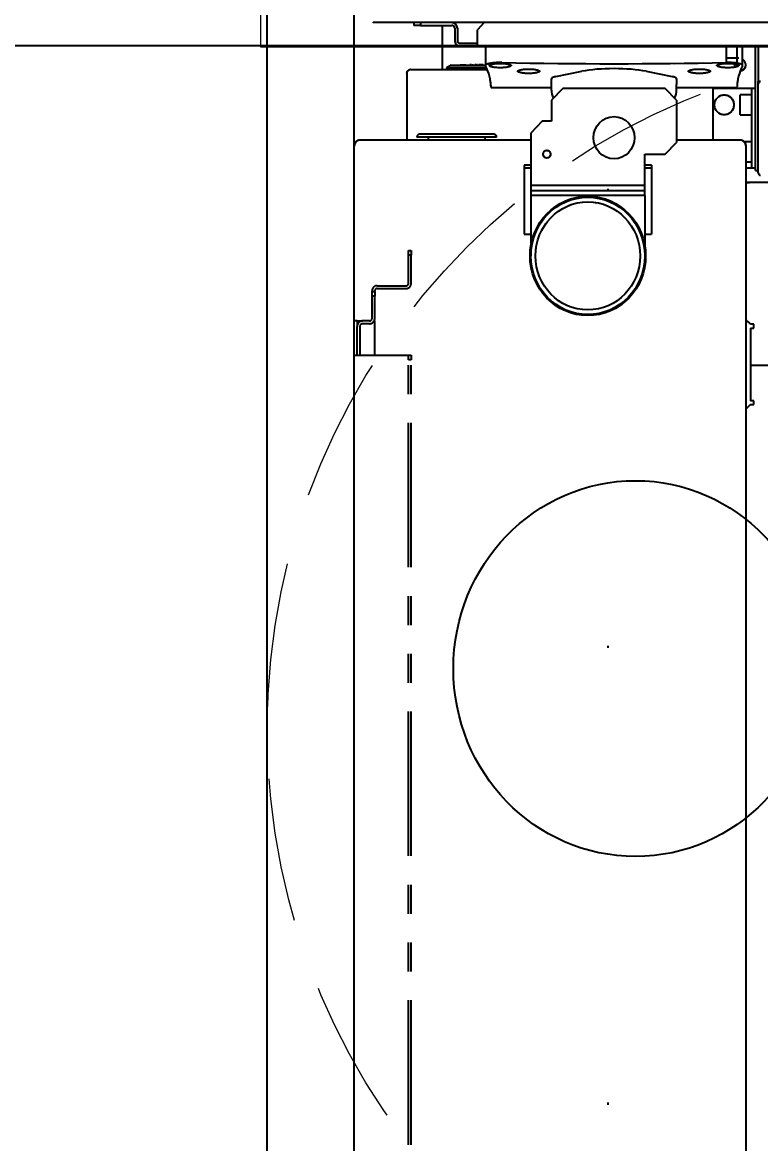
# Model space of a CAD drawing. Header units: centimetres. Extents: x 405564 to 502064, y 46284 to 60634.
# Drawn here: x 454588.97 to 454621.45, y 54214.26 to 54263.58 of the extents above; entities that cross this region are included whole.
import ezdxf
from ezdxf import colors
from ezdxf.entities.mleader import LeaderData, LeaderLine
from ezdxf.math import Vec2, Vec3
from ezdxf.xclip import XClip

# ---------------------------------------------------------------- set-up
doc = ezdxf.new("R2010")
doc.units = ezdxf.units.CM
doc.header["$XCLIPFRAME"] = 0
for name, pattern in [('3+1_3b$0$DASHED', [0.25, 0.125, -0.125]), ('ACAD_ISO07W100', [3, 0, -3]), ('DOT', [0.25, 0, -0.25]), ('HIDDEN', [9.525, 6.35, -3.175]), ('SLD-2点鎖線', [12.7, 6.35, -1.27, 1.27, -1.27, 1.27, -1.27]), ('SLD-実線', [0])]:
    doc.linetypes.add(name, pattern=pattern)
for name, color, linetype in [('---___EB_draft03_cihazlar', 8, 'Continuous'), ('0-KRCN-ASMATAVAN-130426', 8, 'Continuous'), ('AS_DOS_TERAS_UST', 8, 'ACAD_ISO07W100'), ('AS_DUV', 8, 'Continuous'), ('AS_PYZ_BINA', 8, 'Continuous')]:
    doc.layers.add(name, color=color, linetype=linetype)
for name, color, linetype, lineweight in [('0-KRCN-AYDINLATMA-130426', 8, 'Continuous', 9), ('0-KRCN-MİMARİ-220526', 8, 'Continuous', 9), ('OL_Ic', 8, 'Continuous', 9)]:
    doc.layers.add(name, color=color, linetype=linetype, lineweight=lineweight)
doc.styles.add('Normal_ITL', font='swissi.ttf')

# ---------------------------------------------------------------- blocks, each defined once
blk = doc.blocks.new('AST-OD-KD')
at = {"layer": '0-KRCN-AYDINLATMA-130426', "linetype": 'HIDDEN'}
blk.add_circle((0, 0), 30, dxfattribs=at)
blk = doc.blocks.new('50W 60x60 cm  SIVA ALTI LED ARMATÜR')
at = {"layer": '0-KRCN-AYDINLATMA-130426'}
blk.add_lwpolyline([(-3, 2.9943), (3, 2.9943), (3, -3.007), (-3, -3.007)], close=True, dxfattribs=at)
blk = doc.blocks.new('G$C27E741DA')
at = {"layer": '0-KRCN-AYDINLATMA-130426', "xscale": 10, "yscale": 10, "zscale": 10}
blk.add_blockref('50W 60x60 cm  SIVA ALTI LED ARMATÜR', (16565.39, 7158.54), dxfattribs=at)
at = {"layer": '0-KRCN-AYDINLATMA-130426'}
blk.add_blockref('AST-OD-KD', (16565.68, 7098.47), dxfattribs=at)
blk = doc.blocks.new('SMD Dizgi Makinesi')
at = {"layer": '---___EB_draft03_cihazlar', "linetype": 'SLD-実線'}
for p, q in [((275451.071, -39838.128), (275451.071, -39867.321)), ((275452.105, -39842.71), (275452.105, -39862.739)), ((275458.098, -39848.428), (275458.098, -39850.772)), ((275466.157, -39848.629), (275466.157, -39850.722)), ((275453.654, -39850.381), (275453.654, -39850.281)), ((275452.105, -39850.381), (275453.654, -39850.381)), ((275456.548, -39850.501), (275452.105, -39850.501)), ((275453.758, -39850.381), (275453.654, -39850.381)), ((275457.684, -39850.381), (275453.758, -39850.381)), ((275453.964, -39850.501), (275453.964, -39850.682)), ((275453.964, -39850.682), (275457.478, -39850.682)), ((275453.964, -39850.682), (275453.964, -39852.384)), ((275454.249, -39850.682), (275454.249, -39851.182)), ((275455.127, -39851.182), (275455.127, -39850.682)), ((275456.315, -39850.682), (275456.315, -39850.998)), ((275456.444, -39850.501), (275456.444, -39850.511)), ((275457.064, -39850.511), (275456.444, -39850.511)), ((275457.581, -39850.501), (275456.548, -39850.501)), ((275457.064, -39850.511), (275457.064, -39850.501)), ((275457.193, -39850.932), (275457.193, -39850.682)), ((275457.478, -39850.501), (275457.478, -39850.682)), ((275457.478, -39850.682), (275457.478, -39850.932)), ((275457.581, -39850.501), (275457.581, -39850.381)), ((275458.098, -39850.932), (275458.098, -39850.772)), ((275464.212, -39850.852), (275464.297, -39850.772)), ((275464.339, -39850.732), (275464.297, -39850.772)), ((275464.339, -39850.582), (275464.339, -39850.732)), ((275464.504, -39850.582), (275464.339, -39850.582)), ((275464.504, -39850.722), (275464.504, -39850.582)), ((275464.504, -39850.722), (275466.157, -39850.722)), ((275466.157, -39850.722), (275467.707, -39850.722)), ((275467.872, -39850.582), (275467.707, -39850.582)), ((275467.707, -39850.582), (275467.707, -39850.722)), ((275467.872, -39850.732), (275467.872, -39850.582)), ((275467.872, -39850.732), (275468.079, -39850.932)), ((275452.959, -39851.072), (275452.105, -39851.072)), ((275452.946, -39851.075), (275452.105, -39851.075)), ((275452.621, -39851.787), (275452.621, -39851.243)), ((275454.52, -39851.182), (275454.249, -39851.182)), ((275455.127, -39851.182), (275454.52, -39851.182)), ((275456.238, -39851.172), (275456.238, -39853.977)), ((275456.394, -39850.95), (275456.486, -39850.932)), ((275456.486, -39850.932), (275464.504, -39850.932)), ((275464.127, -39850.932), (275464.212, -39850.852)), ((275464.504, -39850.932), (275537.97, -39850.932)), ((275452.105, -39851.32), (275452.856, -39851.32)), ((275452.828, -39851.787), (275452.105, -39851.787)), ((275452.906, -39851.32), (275453.011, -39851.32)), ((275453.925, -39851.32), (275453.888, -39851.319)), ((275453.926, -39853.977), (275453.926, -39851.32)), ((275453.926, -39852.384), (275453.964, -39852.384)), ((275453.964, -39852.384), (275456.238, -39852.384)), ((275453.213, -39855.314), (275453.443, -39854.167)), ((275453.536, -39853.977), (275453.788, -39853.977)), ((275454.038, -39853.977), (275453.788, -39853.977)), ((275454.481, -39853.977), (275453.964, -39854.477)), ((275454.481, -39853.977), (275456.341, -39853.977)), ((275456.858, -39854.477), (275456.341, -39853.977)), ((275453.964, -39854.477), (275453.964, -39858.984)), ((275456.858, -39855.379), (275456.858, -39854.477)), ((275457.345, -39855.078), (275460.371, -39855.078)), ((275457.345, -39855.078), (275457.345, -39855.379)), ((275457.452, -39855.379), (275457.452, -39855.078)), ((275460.371, -39855.379), (275460.371, -39855.078)), ((275457.788, -39855.379), (275456.858, -39855.379)), ((275458.232, -39855.379), (275457.788, -39855.379)), ((275458.232, -39855.379), (275458.232, -39860.386)), ((275458.439, -39855.379), (275458.232, -39855.379)), ((275458.676, -39855.379), (275458.439, -39855.379)), ((275458.47, -39855.379), (275458.47, -39860.386)), ((275458.676, -39855.379), (275461.332, -39855.379)), ((275458.676, -39855.379), (275458.676, -39860.386)), ((275453.443, -39859.294), (275453.213, -39858.147)), ((275453.964, -39858.984), (275454.481, -39859.485)), ((275453.788, -39859.485), (275453.536, -39859.485)), ((275454.038, -39859.485), (275453.788, -39859.485)), ((275453.926, -39862.141), (275453.926, -39859.485)), ((275454.481, -39859.485), (275455.411, -39859.485)), ((275455.411, -39859.485), (275455.411, -39859.885)), ((275455.411, -39859.885), (275455.928, -39860.386)), ((275455.928, -39860.386), (275457.788, -39860.386)), ((275456.238, -39860.386), (275456.238, -39867.917)), ((275457.345, -39860.386), (275457.345, -39860.686)), ((275457.452, -39860.686), (275457.452, -39860.386)), ((275457.788, -39860.386), (275458.232, -39860.386)), ((275458.232, -39860.386), (275458.676, -39860.386)), ((275458.676, -39860.386), (275461.332, -39860.386)), ((275460.371, -39860.686), (275460.371, -39860.386)), ((275457.345, -39860.686), (275460.371, -39860.686)), ((275455.979, -39862.018), (275455.979, -39862.153)), ((275456.103, -39861.898), (275456.103, -39862.043)), ((275456.103, -39862.043), (275456.103, -39865.403)), ((275451.071, -39862.439), (275451.381, -39862.739)), ((275452.105, -39862.389), (275452.959, -39862.389)), ((275452.934, -39862.422), (275452.934, -39862.389)), ((275452.934, -39862.422), (275452.935, -39862.422)), ((275452.934, -39862.436), (275452.935, -39862.436)), ((275452.934, -39862.438), (275452.935, -39862.438)), ((275452.934, -39862.484), (275452.934, -39862.685)), ((275452.934, -39862.484), (275452.935, -39862.484)), ((275452.935, -39863.901), (275452.935, -39862.386)), ((275453.055, -39862.346), (275453.055, -39864.101)), ((275453.138, -39864.231), (275453.138, -39862.31)), ((275455.979, -39862.153), (275455.979, -39865.283)), ((275456.238, -39862.399), (275456.103, -39862.399)), ((275451.857, -39862.739), (275451.381, -39862.739)), ((275452.105, -39862.739), (275451.857, -39862.739)), ((275451.981, -39863.5), (275451.981, -39862.739)), ((275452.105, -39863.5), (275452.105, -39862.739)), ((275452.934, -39862.685), (275452.935, -39862.685)), ((275452.934, -39862.741), (275452.934, -39862.775)), ((275452.934, -39862.741), (275452.935, -39862.741)), ((275452.934, -39862.804), (275452.934, -39862.775)), ((275452.934, -39862.775), (275452.935, -39862.775)), ((275452.934, -39862.804), (275452.935, -39862.804)), ((275452.934, -39862.804), (275452.934, -39862.845)), ((275452.934, -39862.845), (275452.934, -39862.849)), ((275452.934, -39862.973), (275452.934, -39862.923)), ((275452.934, -39862.923), (275452.935, -39862.923)), ((275452.934, -39862.973), (275452.935, -39862.973)), ((275452.934, -39863.004), (275452.934, -39863.075)), ((275451.319, -39863.621), (275451.857, -39863.621)), ((275452.934, -39863.349), (275452.934, -39863.254)), ((275452.934, -39863.254), (275452.935, -39863.254)), ((275452.934, -39863.349), (275452.935, -39863.349)), ((275452.934, -39863.398), (275452.934, -39863.349)), ((275452.934, -39863.495), (275452.934, -39863.398)), ((275452.934, -39863.398), (275452.935, -39863.398)), ((275452.934, -39863.495), (275452.935, -39863.495)), ((275451.195, -39865.243), (275451.195, -39863.861)), ((275451.319, -39863.741), (275451.857, -39863.741)), ((275452.935, -39863.901), (275453.055, -39864.101)), ((275453.055, -39864.101), (275453.138, -39864.101)), ((275453.127, -39864.902), (275453.127, -39864.101)), ((275451.195, -39864.292), (275453.138, -39864.292)), ((275453.138, -39865.684), (275453.138, -39864.231)), ((275453.127, -39865.103), (275453.127, -39864.902)), ((275456.103, -39864.902), (275456.238, -39864.902)), ((275451.071, -39865.243), (275451.195, -39865.243)), ((275451.071, -39865.543), (275451.195, -39865.543)), ((275451.195, -39865.243), (275451.195, -39865.543)), ((275453.313, -39865.854), (275456.238, -39865.854)), ((275451.071, -39867.321), (275451.052, -39867.328)), ((275464.504, -39868.157), (275456.486, -39868.157)), ((275537.97, -39868.157), (275464.504, -39868.157))]:
    blk.add_line(p, q, dxfattribs=at)
at = {"layer": '---___EB_draft03_cihazlar', "linetype": 'SLD-2点鎖線'}
for p, q in [((275451.071, -39838.128), (275451.071, -39867.321)), ((275452.105, -39842.71), (275452.105, -39862.739)), ((275458.098, -39848.428), (275458.098, -39850.772)), ((275466.157, -39848.629), (275466.157, -39850.722)), ((275453.654, -39850.381), (275453.654, -39850.281)), ((275452.105, -39850.381), (275453.654, -39850.381)), ((275456.548, -39850.501), (275452.105, -39850.501)), ((275453.758, -39850.381), (275453.654, -39850.381)), ((275457.684, -39850.381), (275453.758, -39850.381)), ((275453.964, -39850.501), (275453.964, -39850.682)), ((275453.964, -39850.682), (275457.478, -39850.682)), ((275453.964, -39850.682), (275453.964, -39852.384)), ((275454.249, -39850.682), (275454.249, -39851.182)), ((275455.127, -39851.182), (275455.127, -39850.682)), ((275456.315, -39850.682), (275456.315, -39850.998)), ((275456.444, -39850.501), (275456.444, -39850.511)), ((275457.064, -39850.511), (275456.444, -39850.511)), ((275457.581, -39850.501), (275456.548, -39850.501)), ((275457.064, -39850.511), (275457.064, -39850.501)), ((275457.193, -39850.932), (275457.193, -39850.682)), ((275457.478, -39850.501), (275457.478, -39850.682)), ((275457.478, -39850.682), (275457.478, -39850.932)), ((275457.581, -39850.501), (275457.581, -39850.381)), ((275458.098, -39850.932), (275458.098, -39850.772)), ((275464.212, -39850.852), (275464.297, -39850.772)), ((275464.339, -39850.732), (275464.297, -39850.772)), ((275464.339, -39850.582), (275464.339, -39850.732)), ((275464.504, -39850.582), (275464.339, -39850.582)), ((275464.504, -39850.722), (275464.504, -39850.582)), ((275464.504, -39850.722), (275466.157, -39850.722)), ((275466.157, -39850.722), (275467.707, -39850.722)), ((275467.872, -39850.582), (275467.707, -39850.582)), ((275467.707, -39850.582), (275467.707, -39850.722)), ((275467.872, -39850.732), (275467.872, -39850.582)), ((275467.872, -39850.732), (275468.079, -39850.932)), ((275452.959, -39851.072), (275452.105, -39851.072)), ((275452.946, -39851.075), (275452.105, -39851.075)), ((275452.621, -39851.787), (275452.621, -39851.243)), ((275454.52, -39851.182), (275454.249, -39851.182)), ((275455.127, -39851.182), (275454.52, -39851.182)), ((275456.238, -39851.172), (275456.238, -39853.977)), ((275456.394, -39850.95), (275456.486, -39850.932)), ((275456.486, -39850.932), (275464.504, -39850.932)), ((275464.127, -39850.932), (275464.212, -39850.852)), ((275464.504, -39850.932), (275537.97, -39850.932)), ((275452.105, -39851.32), (275452.856, -39851.32)), ((275452.828, -39851.787), (275452.105, -39851.787)), ((275452.906, -39851.32), (275453.011, -39851.32)), ((275453.925, -39851.32), (275453.888, -39851.319)), ((275453.926, -39853.977), (275453.926, -39851.32)), ((275453.926, -39852.384), (275453.964, -39852.384)), ((275453.964, -39852.384), (275456.238, -39852.384)), ((275453.213, -39855.314), (275453.443, -39854.167)), ((275453.536, -39853.977), (275453.788, -39853.977)), ((275454.038, -39853.977), (275453.788, -39853.977)), ((275454.481, -39853.977), (275453.964, -39854.477)), ((275454.481, -39853.977), (275456.341, -39853.977)), ((275456.858, -39854.477), (275456.341, -39853.977)), ((275453.964, -39854.477), (275453.964, -39858.984)), ((275456.858, -39855.379), (275456.858, -39854.477)), ((275457.345, -39855.078), (275460.371, -39855.078)), ((275457.345, -39855.078), (275457.345, -39855.379)), ((275457.452, -39855.379), (275457.452, -39855.078)), ((275460.371, -39855.379), (275460.371, -39855.078)), ((275457.788, -39855.379), (275456.858, -39855.379)), ((275458.232, -39855.379), (275457.788, -39855.379)), ((275458.232, -39855.379), (275458.232, -39860.386)), ((275458.439, -39855.379), (275458.232, -39855.379)), ((275458.676, -39855.379), (275458.439, -39855.379)), ((275458.47, -39855.379), (275458.47, -39860.386)), ((275458.676, -39855.379), (275461.332, -39855.379)), ((275458.676, -39855.379), (275458.676, -39860.386)), ((275453.443, -39859.294), (275453.213, -39858.147)), ((275453.964, -39858.984), (275454.481, -39859.485)), ((275453.788, -39859.485), (275453.536, -39859.485)), ((275454.038, -39859.485), (275453.788, -39859.485)), ((275453.926, -39862.141), (275453.926, -39859.485)), ((275454.481, -39859.485), (275455.411, -39859.485)), ((275455.411, -39859.485), (275455.411, -39859.885)), ((275455.411, -39859.885), (275455.928, -39860.386)), ((275455.928, -39860.386), (275457.788, -39860.386)), ((275456.238, -39860.386), (275456.238, -39867.917)), ((275457.345, -39860.386), (275457.345, -39860.686)), ((275457.452, -39860.686), (275457.452, -39860.386)), ((275457.788, -39860.386), (275458.232, -39860.386)), ((275458.232, -39860.386), (275458.676, -39860.386)), ((275458.676, -39860.386), (275461.332, -39860.386)), ((275460.371, -39860.686), (275460.371, -39860.386)), ((275457.345, -39860.686), (275460.371, -39860.686)), ((275455.979, -39862.018), (275455.979, -39862.153)), ((275456.103, -39861.898), (275456.103, -39862.043)), ((275456.103, -39862.043), (275456.103, -39865.403)), ((275451.071, -39862.439), (275451.381, -39862.739)), ((275452.105, -39862.389), (275452.959, -39862.389)), ((275452.934, -39862.422), (275452.934, -39862.389)), ((275452.934, -39862.422), (275452.935, -39862.422)), ((275452.934, -39862.436), (275452.935, -39862.436)), ((275452.934, -39862.438), (275452.935, -39862.438)), ((275452.934, -39862.484), (275452.934, -39862.685)), ((275452.934, -39862.484), (275452.935, -39862.484)), ((275452.935, -39863.901), (275452.935, -39862.386)), ((275453.055, -39862.346), (275453.055, -39864.101)), ((275453.138, -39864.231), (275453.138, -39862.31)), ((275455.979, -39862.153), (275455.979, -39865.283)), ((275456.238, -39862.399), (275456.103, -39862.399)), ((275451.857, -39862.739), (275451.381, -39862.739)), ((275452.105, -39862.739), (275451.857, -39862.739)), ((275451.981, -39863.5), (275451.981, -39862.739)), ((275452.105, -39863.5), (275452.105, -39862.739)), ((275452.934, -39862.685), (275452.935, -39862.685)), ((275452.934, -39862.741), (275452.934, -39862.775)), ((275452.934, -39862.741), (275452.935, -39862.741)), ((275452.934, -39862.804), (275452.934, -39862.775)), ((275452.934, -39862.775), (275452.935, -39862.775)), ((275452.934, -39862.804), (275452.935, -39862.804)), ((275452.934, -39862.804), (275452.934, -39862.845)), ((275452.934, -39862.845), (275452.934, -39862.849)), ((275452.934, -39862.973), (275452.934, -39862.923)), ((275452.934, -39862.923), (275452.935, -39862.923)), ((275452.934, -39862.973), (275452.935, -39862.973)), ((275452.934, -39863.004), (275452.934, -39863.075)), ((275451.319, -39863.621), (275451.857, -39863.621)), ((275452.934, -39863.349), (275452.934, -39863.254)), ((275452.934, -39863.254), (275452.935, -39863.254)), ((275452.934, -39863.349), (275452.935, -39863.349)), ((275452.934, -39863.398), (275452.934, -39863.349)), ((275452.934, -39863.495), (275452.934, -39863.398)), ((275452.934, -39863.398), (275452.935, -39863.398)), ((275452.934, -39863.495), (275452.935, -39863.495)), ((275451.195, -39865.243), (275451.195, -39863.861)), ((275451.319, -39863.741), (275451.857, -39863.741)), ((275452.935, -39863.901), (275453.055, -39864.101)), ((275453.055, -39864.101), (275453.138, -39864.101)), ((275453.127, -39864.902), (275453.127, -39864.101)), ((275451.195, -39864.292), (275453.138, -39864.292)), ((275453.138, -39865.684), (275453.138, -39864.231)), ((275453.127, -39865.103), (275453.127, -39864.902)), ((275456.103, -39864.902), (275456.238, -39864.902)), ((275451.071, -39865.243), (275451.195, -39865.243)), ((275451.071, -39865.543), (275451.195, -39865.543)), ((275451.195, -39865.243), (275451.195, -39865.543)), ((275453.313, -39865.854), (275456.238, -39865.854)), ((275461.094, -39865.654), (275461.301, -39865.654)), ((275461.094, -39865.774), (275461.094, -39865.654)), ((275461.301, -39865.774), (275461.094, -39865.774)), ((275461.301, -39865.654), (275461.301, -39865.774)), ((275462.541, -39865.654), (275461.301, -39865.654)), ((275462.541, -39865.774), (275461.301, -39865.774)), ((275462.644, -39867.156), (275462.644, -39865.874)), ((275462.768, -39867.156), (275462.768, -39865.874)), ((275465.692, -39865.654), (275465.899, -39865.654)), ((275465.692, -39865.774), (275465.692, -39865.654)), ((275465.899, -39865.774), (275465.692, -39865.774)), ((275465.692, -39865.874), (275465.692, -39865.774)), ((275465.692, -39867.937), (275465.692, -39865.874)), ((275525.829, -39865.654), (275465.899, -39865.654)), ((275465.899, -39865.654), (275465.899, -39865.774)), ((275525.829, -39865.774), (275465.899, -39865.774)), ((275451.071, -39867.321), (275451.052, -39867.328)), ((275462.902, -39867.256), (275462.871, -39867.256)), ((275462.902, -39867.376), (275462.871, -39867.376)), ((275462.902, -39867.256), (275463.109, -39867.256)), ((275462.902, -39867.376), (275462.902, -39867.256)), ((275463.109, -39867.376), (275462.902, -39867.376)), ((275464.07, -39867.256), (275463.109, -39867.256)), ((275463.109, -39867.256), (275463.109, -39867.376)), ((275464.07, -39867.376), (275463.109, -39867.376)), ((275465.692, -39867.256), (275464.194, -39867.256)), ((275464.194, -39867.288), (275464.194, -39867.256)), ((275464.194, -39867.496), (275464.194, -39867.797)), ((275464.318, -39867.496), (275464.318, -39867.797)), ((275464.194, -39867.917), (275464.194, -39867.797)), ((275464.194, -39868.037), (275464.194, -39867.917)), ((275464.194, -39868.037), (275464.442, -39868.037)), ((275464.194, -39868.037), (275464.194, -39868.157)), ((275464.442, -39867.917), (275465.692, -39867.917)), ((275464.452, -39868.037), (275464.442, -39868.037)), ((275465.692, -39868.037), (275464.452, -39868.037)), ((275465.692, -39868.157), (275465.692, -39867.937)), ((275464.504, -39868.157), (275456.486, -39868.157)), ((275465.692, -39868.157), (275464.194, -39868.157)), ((275537.97, -39868.157), (275464.504, -39868.157)), ((275632.463, -39868.157), (275465.692, -39868.157))]:
    blk.add_line(p, q, dxfattribs=at)
at = {"layer": '---___EB_draft03_cihazlar', "color": 1, "linetype": '3+1_3b$0$DASHED', "ltscale": 150}
blk.add_lwpolyline([(275341.077, -39731.157), (275757.077, -39731.157), (275757.077, -39868.157), (275341.077, -39868.157), (275341.077, -39731.157)], dxfattribs=at)
at = {"layer": '---___EB_draft03_cihazlar', "color": 1}
blk.add_lwpolyline([(275426.077, -39731.157), (275672.077, -39731.157), (275672.077, -39868.157), (275426.077, -39868.157), (275426.077, -39731.157)], dxfattribs=at)
at = {"layer": '---___EB_draft03_cihazlar'}
blk.add_ellipse((275479.486, -39855.789), major_axis=(-8.266, 0), ratio=0.969208, start_param=4.712389, end_param=10.995574, dxfattribs=at)
at = {"layer": '---___EB_draft03_cihazlar', "linetype": 'SLD-2点鎖線'}
for centre, major_axis, ratio, start_param, end_param in [((275453.758, -39850.281), (-0.103, 0), 0.969208, 0, 1.570796), ((275457.684, -39850.281), (-0.103, 0), 0.969208, 1.570796, 3.141593), ((275464.297, -39850.772), (-6.2, 0), 0.943363, 0, 0.027401), ((275452.931, -39851.182), (-0.258, 0), 0.969208, 4.712389, 5.82743), ((275452.959, -39851.723), (0, 0.651), 0.200876, 6.184308, 7.952859), ((275452.931, -39851.182), (-0.258, 0), 0.969208, 3.187059, 4.712389), ((275453.964, -39801.247), (0, 50.073), 0.200876, 3.042715, 3.133948), ((275456.486, -39851.172), (-0.248, 0), 0.969208, 4.712389, 6.283185), ((275442.819, -39856.731), (0, 50.073), 0.200876, 4.613511, 4.811267), ((275452.931, -39851.182), (-0.258, 0), 0.969208, 1.38065, 1.973199), ((275454.688, -39851.883), (-0.439, 0), 0.969208, 4.712389, 10.995574), ((275453.536, -39854.627), (0, 0.651), 0.200876, 0, 0.785398), ((275454.038, -39854.627), (-0.672, 0), 0.969208, 4.169461, 4.712389), ((275453.497, -39856.731), (0, 2.003), 0.200876, 0.785398, 2.356194), ((275461.332, -39857.882), (-2.625, 0), 0.969208, 4.712389, 10.995574), ((275461.332, -39857.882), (-2.583, 0), 0.969208, 4.712389, 10.995574), ((275461.332, -39857.882), (-2.377, 0), 0.969208, 4.712389, 10.995574), ((275453.536, -39858.834), (0, 0.651), 0.200876, 2.356194, 3.141593), ((275454.038, -39858.834), (-0.672, 0), 0.969208, 1.570796, 2.113724), ((275456.858, -39859.685), (-0.17, 0), 0.969208, 4.712389, 10.995574), ((275452.959, -39861.738), (0, 0.651), 0.200876, 1.471919, 3.24047), ((275453.964, -39912.214), (0, 50.073), 0.200876, 0.007644, 0.098878), ((275456.103, -39862.018), (-0.124, 0), 0.969208, 4.712389, 6.283185), ((275451.319, -39863.861), (-0.248, 0), 0.969208, 4.712389, 6.283185), ((275451.857, -39863.5), (-0.248, 0), 0.969208, 1.570796, 3.141593), ((275451.857, -39863.5), (-0.124, 0), 0.969208, 1.570796, 3.141593), ((275451.319, -39863.861), (-0.124, 0), 0.969208, 4.712389, 6.283185), ((275456.103, -39865.283), (-0.124, 0), 0.969208, 0, 1.570796), ((275453.313, -39865.684), (-0.176, 0), 0.969208, 0, 1.570796), ((275462.541, -39865.874), (-0.227, 0), 0.969208, 3.141593, 4.712389), ((275462.541, -39865.874), (-0.103, 0), 0.969208, 3.141593, 4.712389), ((275462.871, -39867.156), (-0.227, 0), 0.969208, 0, 1.570796), ((275462.871, -39867.156), (-0.103, 0), 0.969208, 0, 1.570796), ((275464.07, -39867.496), (-0.248, 0), 0.969208, 3.141593, 4.712389), ((275464.07, -39867.496), (-0.124, 0), 0.969208, 3.141593, 4.712389), ((275456.486, -39867.917), (-0.248, 0), 0.969208, 0, 1.570796), ((275464.442, -39867.797), (-0.248, 0), 0.969208, 0, 1.570796), ((275464.442, -39867.797), (-0.124, 0), 0.969208, 0, 1.570796)]:
    blk.add_ellipse(centre, major_axis=major_axis, ratio=ratio, start_param=start_param, end_param=end_param, dxfattribs=at)
at = {"layer": '---___EB_draft03_cihazlar', "linetype": 'SLD-実線'}
for centre, major_axis, ratio, start_param, end_param in [((275453.758, -39850.281), (-0.103, 0), 0.969208, 0, 1.570796), ((275457.684, -39850.281), (-0.103, 0), 0.969208, 1.570796, 3.141593), ((275464.297, -39850.772), (-6.2, 0), 0.943363, 0, 0.027401), ((275452.931, -39851.182), (-0.258, 0), 0.969208, 4.712389, 5.82743), ((275452.959, -39851.723), (0, 0.651), 0.200876, 6.184308, 7.952859), ((275452.931, -39851.182), (-0.258, 0), 0.969208, 3.187059, 4.712389), ((275453.964, -39801.247), (0, 50.073), 0.200876, 3.042715, 3.133948), ((275456.486, -39851.172), (-0.248, 0), 0.969208, 4.712389, 6.283185), ((275442.819, -39856.731), (0, 50.073), 0.200876, 4.613511, 4.811267), ((275452.931, -39851.182), (-0.258, 0), 0.969208, 1.38065, 1.973199), ((275454.688, -39851.883), (-0.439, 0), 0.969208, 4.712389, 10.995574), ((275453.536, -39854.627), (0, 0.651), 0.200876, 0, 0.785398), ((275454.038, -39854.627), (-0.672, 0), 0.969208, 4.169461, 4.712389), ((275453.497, -39856.731), (0, 2.003), 0.200876, 0.785398, 2.356194), ((275461.332, -39857.882), (-2.625, 0), 0.969208, 4.712389, 10.995574), ((275461.332, -39857.882), (-2.583, 0), 0.969208, 4.712389, 10.995574), ((275461.332, -39857.882), (-2.377, 0), 0.969208, 4.712389, 10.995574), ((275456.134, -39856.731), (-0.93, 0), 0.969208, 4.712389, 10.995574), ((275453.536, -39858.834), (0, 0.651), 0.200876, 2.356194, 3.141593), ((275454.038, -39858.834), (-0.672, 0), 0.969208, 1.570796, 2.113724), ((275456.858, -39859.685), (-0.17, 0), 0.969208, 4.712389, 10.995574), ((275452.959, -39861.738), (0, 0.651), 0.200876, 1.471919, 3.24047), ((275453.964, -39912.214), (0, 50.073), 0.200876, 0.007644, 0.098878), ((275456.103, -39862.018), (-0.124, 0), 0.969208, 4.712389, 6.283185), ((275451.319, -39863.861), (-0.248, 0), 0.969208, 4.712389, 6.283185), ((275451.857, -39863.5), (-0.248, 0), 0.969208, 1.570796, 3.141593), ((275451.857, -39863.5), (-0.124, 0), 0.969208, 1.570796, 3.141593), ((275451.319, -39863.861), (-0.124, 0), 0.969208, 4.712389, 6.283185), ((275456.103, -39865.283), (-0.124, 0), 0.969208, 0, 1.570796), ((275453.313, -39865.684), (-0.176, 0), 0.969208, 0, 1.570796), ((275456.486, -39867.917), (-0.248, 0), 0.969208, 0, 1.570796)]:
    blk.add_ellipse(centre, major_axis=major_axis, ratio=ratio, start_param=start_param, end_param=end_param, dxfattribs=at)
for centre in [(275452.959, -39851.723), (275453.21, -39852.975), (275453.21, -39860.486), (275452.959, -39861.738)]:
    blk.add_ellipse(centre, major_axis=(0, 0.481), ratio=0.200876, dxfattribs=at)
at = {"layer": '---___EB_draft03_cihazlar', "linetype": 'SLD-2点鎖線'}
for centre in [(275452.959, -39851.723), (275453.21, -39852.975), (275453.21, -39860.486), (275452.959, -39861.738)]:
    blk.add_ellipse(centre, major_axis=(0, 0.481), ratio=0.200876, dxfattribs=at)
at = {"layer": '---___EB_draft03_cihazlar', "linetype": 'SLD-実線'}
for points, knots in [([(275453.888, -39862.142), (275453.912, -39862.141), (275453.938, -39862.141), (275453.925, -39862.141), (275453.925, -39862.141)], [0, 0, 0, 0, 0.981199, 1, 1, 1, 1]), ([(275456.486, -39868.157), (275456.452, -39868.157), (275456.417, -39868.156), (275456.39, -39868.138), (275456.39, -39868.138)], [0, 0, 0, 0, 0.989562, 1, 1, 1, 1])]:
    blk.add_open_spline(points, degree=3, knots=knots, dxfattribs=at)
at = {"layer": '---___EB_draft03_cihazlar', "linetype": 'SLD-2点鎖線'}
for points, knots in [([(275453.888, -39862.142), (275453.912, -39862.141), (275453.938, -39862.141), (275453.925, -39862.141), (275453.925, -39862.141)], [0, 0, 0, 0, 0.981199, 1, 1, 1, 1]), ([(275456.486, -39868.157), (275456.452, -39868.157), (275456.417, -39868.156), (275456.39, -39868.138), (275456.39, -39868.138)], [0, 0, 0, 0, 0.989562, 1, 1, 1, 1])]:
    blk.add_open_spline(points, degree=3, knots=knots, dxfattribs=at)
blk = doc.blocks.new('A$Ca63a641c')
at = {"layer": 'AS_PYZ_BINA'}
ml = blk.add_multileader_mtext('Standard', dxfattribs=at)
ml.set_content('EST boyalı panel çit ve panel çit kapı (AS 51.101)', color=256, style='Normal_ITL')
ml.set_leader_properties()
ml.build(insert=Vec2(0, 0))
ml.multileader.update_dxf_attribs({"dogleg_length": 0.379, "arrow_head_size": 17.043, "scale": 75})
ctx = ml.context
ctx.base_point, ctx.scale, ctx.char_height, ctx.arrow_head_size, ctx.landing_gap_size, ctx.plane_origin = Vec3(140.513, 464.302), 75, 20, 17.043, 14.202, Vec3(92.505, 620.113)
notes = []
notes.append((ctx, [(0, (1, 1, 0), (112.109, 464.302), (1, 0), 28.404, [(0, [(68.504, 410)], 0, [])])]))
ctx.mtext.insert, ctx.mtext.width, ctx.mtext.flow_direction = Vec3(154.715, 477.513), 604.56338, 5
for ctx, leaders in notes:
    for number, flags, end, landing, length, lines in leaders:
        leader = LeaderData()
        leader.index, (leader.has_last_leader_line, leader.has_dogleg_vector, leader.attachment_direction) = number, flags
        leader.last_leader_point, leader.dogleg_vector, leader.dogleg_length = Vec3(end), Vec3(landing), length
        for number, points, colour, breaks in lines:
            line = LeaderLine()
            line.index, line.vertices, line.color, line.breaks = number, Vec3.list(points), colors.encode_raw_color(colour), breaks
            leader.lines.append(line)
        ctx.leaders.append(leader)
blk = doc.blocks.new('A$C85dec720')
at = {"layer": 'OL_Ic'}
blk.add_blockref('A$Ca63a641c', (5315.078, 5344.253, 28.4), dxfattribs=at)
blk = doc.blocks.new('A$C6A10300A')
at = {"layer": 'AS_DOS_TERAS_UST', "linetype": 'DOT', "ltscale": 80}
blk.add_line((16550.68, -7101.454), (16550.68, -6201.454), dxfattribs=at)
at = {"layer": '---___EB_draft03_cihazlar', "rotation": 270}
blk.add_blockref('SMD Dizgi Makinesi', (56407.668, 269080.624), dxfattribs=at)
at = {"layer": 'AS_DUV'}
ref = blk.add_blockref('A$C85dec720', (28900.964, -17748.984), dxfattribs=dict(at, rotation=105.0255580063709))
XClip(ref).set_block_clipping_path([(6220.3367769278, 6783.7313721173), (4126.4071464743, -1017.0000000052), (7354.8298234051, -1883.5969356479), (9448.7594538586, 5917.1344364745)])

msp = doc.modelspace()

# ---------------------------------------------------------------- linework, layer by layer
at = {"layer": '0-KRCN-ASMATAVAN-130426'}
for p, q in [((454599.746, 53542.563), (454599.746, 54322.563)), ((454059.746, 54262.563), (454839.746, 54262.563))]:
    msp.add_line(p, q, dxfattribs=at)

# ---------------------------------------------------------------- block references
at = {"layer": '0-KRCN-AYDINLATMA-130426'}
msp.add_blockref('G$C27E741DA', (438064.066, 47134.016), dxfattribs=at)

# ---------------------------------------------------------------- next in the draw order: block references
at = {"layer": '0-KRCN-MİMARİ-220526'}
msp.add_blockref('A$C6A10300A', (438064.066, 60634.016), dxfattribs=at)

doc.saveas('drawing.dxf')
